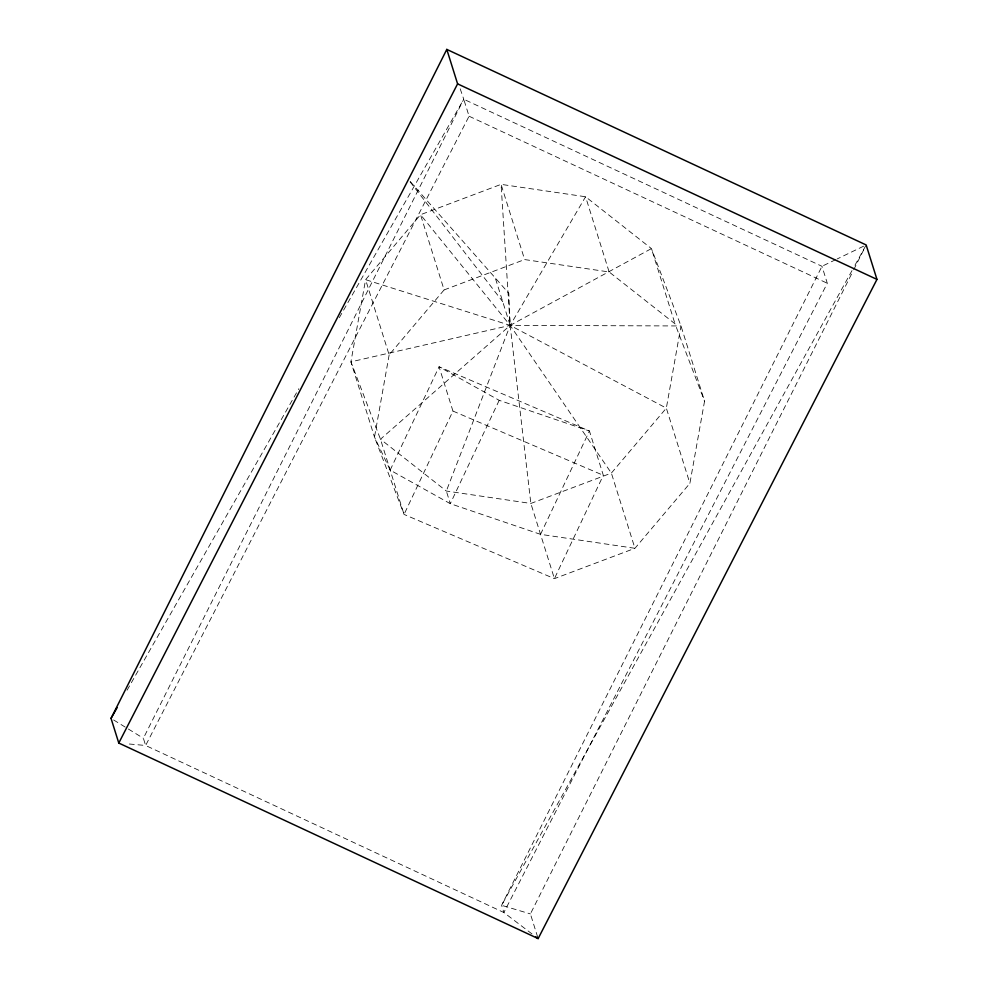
<?xml version="1.0" encoding="UTF-8"?>
<svg xmlns="http://www.w3.org/2000/svg" width="988" height="988" viewBox="0 0 988 988"><rect width="100%" height="100%" fill="white"/><g stroke="black" fill="none" stroke-linecap="round" stroke-linejoin="round"><path stroke-width="0.74" stroke-dasharray="4.94 3.71" d="M389.149 354.877L374.489 437.054L404.055 514.427L554.416 578.647L634.938 548.303L689.896 483.342L704.555 401.165L680.991 325.954L651.425 248.593L585.575 196.76L501.064 184.361L420.542 214.705L365.585 279.666L350.925 361.843L374.489 437.054L390.161 470.115L450.306 503.682L540.535 534.347L634.938 548.303L611.374 473.091L510.154 325.385L420.542 214.705L444.106 289.916L389.149 354.877L365.585 279.666L510.154 325.385L666.332 408.13L689.896 483.342M390.161 470.115L439.067 366.77L589.428 431.003L603.322 475.302L554.416 578.647L530.852 503.448L510.154 325.385L501.064 184.361L524.628 259.572L609.139 271.972L675.002 323.805L704.555 401.165M540.535 534.347L589.428 431.003L499.199 400.325L439.067 366.77L452.949 411.07L404.055 514.427L380.479 439.215L350.925 361.843L510.154 325.385L680.991 325.954L666.332 408.13L611.374 473.091L530.852 503.448L446.341 491.036L380.479 439.215L510.154 325.385L651.425 248.593L675.002 323.805M499.199 400.325L450.306 503.682L446.341 491.036L510.154 325.385L585.575 196.76L609.139 271.972M532.013 933.944L503.868 912.517L145.631 745.483L143.383 738.283L463.755 99.245L459.877 87.846M537.682 937.143L530.408 913.912L853.002 271.157M853.694 269.773L864.772 247.704M835.786 259.622L821.979 266.291L501.608 905.317L503.868 912.517L827.302 283.26L821.979 266.291L463.755 99.245L469.065 116.213L145.631 745.483L126.242 743.729M852.002 270.601L501.608 905.317L530.408 913.912M854.978 265.204L866.155 244.95L837.169 258.955M127.069 690.229L298.845 388.704M339.316 317.679L463.755 99.245M444.106 289.916L524.628 259.572M452.949 411.07L603.322 475.302M469.065 116.213L827.302 283.26M113.632 719.968L143.383 738.283M410.304 181.631L508.795 293.3L510.154 325.385L495.309 278.011M410.082 181.817L502.731 301.698"/><path stroke-width="1.48" d="M111.039 718.375L446.798 49.4L866.155 244.95L876.961 279.406L538.139 938.6L118.782 743.05L111.039 718.375L117.152 707.643M118.782 743.05L457.592 83.857L446.798 49.4M457.592 83.857L876.961 279.406M535.694 936.735L538.139 938.6"/></g></svg>
